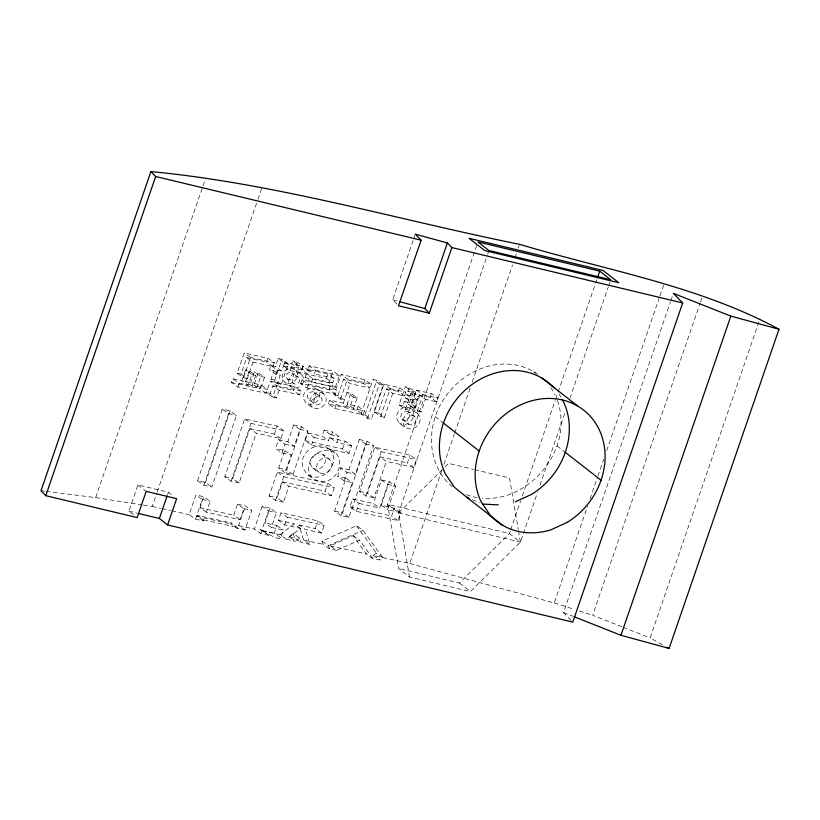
<?xml version="1.0" encoding="UTF-8"?>
<svg xmlns="http://www.w3.org/2000/svg" width="820" height="820" viewBox="0 0 820 820"><rect width="100%" height="100%" fill="white"/><g stroke="black" fill="none" stroke-linecap="round" stroke-linejoin="round"><path stroke-width="0.61" stroke-dasharray="4.1 3.07" d="M537.838 374.371A70.551 61.315 -52 0 0 435.205 416.642C428.091 438.218 430.869 463.269 446.101 480.756A70.551 61.315 -52 0 0 452.425 486.649M46.084 491.385L95.663 497.627L202.653 186.919M203.063 185.709L205.564 178.452M133.486 514.745L128.904 511.167L137.934 484.928L168.397 492.236L172.979 495.813M143.397 505.069L152.192 506.442L156.774 493.148M157.194 491.938L257.521 200.572M257.931 199.362L261.683 188.477M167.577 494.624L168.397 492.236M197.538 480.756L222.199 409.149L230.153 410.912L236.519 415.412L211.867 487.018L203.903 485.255L197.538 480.756L205.492 482.519L211.867 487.018M279.169 390.299L276.535 397.936L270.169 393.436L272.793 385.81L279.169 390.299L299.648 394.84L300.95 391.048L294.585 386.548L270.282 381.167L266.172 393.251L237.831 386.978L231.455 382.479L232.767 378.676L241.869 380.695L248.245 385.195L251.914 374.525L245.549 370.025L241.869 380.695M247.373 378.532L243.54 377.682L237.175 373.192L244.134 352.979L267.945 358.258L274.31 362.758L272.998 366.55L253.021 362.122L246.656 357.622L240.998 374.033L247.373 378.532L253.021 362.122M203.38 520.874L197.005 516.374L197.333 515.442L203.698 519.941L203.38 520.874L195.498 519.121L189.123 514.622L195.898 494.952L203.78 496.694L210.156 501.194L206.363 512.213L240.096 519.685L243.888 508.666L237.523 504.167L233.731 515.185L240.096 519.685M203.903 485.255L228.565 413.649L222.199 409.149M237.831 386.978L239.132 383.176L232.767 378.676M205.492 482.519L230.153 410.912M243.54 377.682L250.5 357.479L244.134 352.979M195.498 519.121L202.273 499.441L195.898 494.952M206.363 512.213L199.988 507.713L203.78 496.694M257.06 387.153L250.695 382.653L254.374 371.972L260.739 376.472L257.06 387.153L251.996 386.025L245.631 381.536L249.3 370.855L245.549 370.025M251.996 386.025L255.676 375.355L249.3 370.855M254.446 383.483L261.108 384.959L267.474 389.459L260.821 387.983L254.446 383.483L258.126 372.813L254.374 371.972M239.102 482.959L231.148 481.207L224.782 476.707L244.678 418.907L277.242 426.123L283.607 430.623L280.86 438.597L256.26 433.144L249.885 428.645L232.736 478.47L239.102 482.959L256.26 433.144M272.998 366.55L266.633 362.05L267.945 358.258M266.172 393.251L259.807 388.762L261.108 384.959M260.821 387.983L264.491 377.303L258.126 372.813M278.093 358.463L281.916 359.314L288.291 363.813L281.137 384.57L277.314 383.719L280.225 375.263L275.797 374.279L269.431 369.779L270.887 365.546L275.315 366.53L281.68 371.029L284.458 362.963L278.093 358.463L275.315 366.53M231.148 481.207L251.053 423.407L244.678 418.907M277.314 383.719L270.948 379.219L273.859 370.763L269.431 369.779M275.797 374.279L277.252 370.045L270.887 365.546M281.137 384.57L274.772 380.07L281.916 359.314M276.535 397.936L272.712 397.085L276.647 385.656L270.282 381.167M332.736 382.94L312.676 378.491L306.311 373.992L305.071 377.589L311.436 382.089L335.318 387.378L339.377 375.601L333.012 371.101L309.202 365.822L307.941 369.461L327.928 373.889L334.293 378.389L332.736 382.94L326.36 378.44L290.034 370.496L283.659 365.997L284.93 362.317L291.797 363.844L298.172 368.344L299.167 365.453L292.791 360.954L291.797 363.844M237.523 504.167L245.405 505.919L251.771 510.409L244.995 530.089L237.113 528.346L230.748 523.847L231.066 522.914L197.333 515.442M290.034 370.496L291.295 366.817L284.93 362.317M237.113 528.346L237.431 527.414L231.066 522.914M244.995 530.089L238.63 525.589L245.405 505.919M283.659 365.997L301.657 369.984L308.033 374.484L309.294 370.804L302.242 369.246L295.877 364.746L296.871 361.856L292.791 360.954M280.86 438.597L274.495 434.098L277.242 426.123M299.648 394.84L293.273 390.34L294.585 386.548M301.657 369.984L302.928 366.304L309.294 370.804M302.242 369.246L303.236 366.356L296.871 361.856M293.58 424.965L301.534 426.728L307.9 431.228L293.037 474.39L285.083 472.627L291.141 455.028L281.936 452.988L275.571 448.489L278.595 439.694L287.81 441.734L294.175 446.234L299.946 429.465L293.58 424.965L287.81 441.734M300.694 383.432L301.975 379.711L330.316 385.994L336.692 390.494L335.411 394.215L307.059 387.932L300.694 383.432L329.035 389.715L335.411 394.215M268.652 535.327L260.688 533.574L254.323 529.074L262.144 506.35L270.098 508.113L276.473 512.613L271.379 527.414L283.31 530.058L280.676 537.705C280.286 543.342 243.571 518.691 268.745 535.06M281.936 452.988L284.97 444.194L278.595 439.694M283.474 502.178L275.52 500.415L269.155 495.915L277.334 472.156L327.867 483.349L334.232 487.849L331.516 495.741L288.937 486.311L282.572 481.811L277.109 497.678L283.474 502.178L288.937 486.311M285.083 472.627L278.718 468.128L284.776 450.529L275.571 448.489M307.059 387.932L308.34 384.211L301.975 379.711M311.436 382.089L312.676 378.491M334.293 378.389L314.316 373.961L315.567 370.322L309.202 365.822M260.688 533.574L268.519 510.85L262.144 506.35M271.379 527.414L265.003 522.914L270.098 508.113M275.52 500.415L283.699 476.656L277.334 472.156M293.037 474.39L286.672 469.891L301.534 426.728M326.36 378.44L327.928 373.889M324.146 430.141L332.612 432.017L330.552 438.023L345.21 441.273L351.575 445.772L348.941 453.419L311.518 445.127L305.153 440.627L307.787 432.981L322.075 436.148L328.441 440.647L330.511 434.641L324.146 430.141L322.075 436.148M262.277 530.837L280.05 534.773L286.426 539.273L300.458 528.367L284.765 524.892L278.4 520.392L281.034 512.746L317.863 520.905L324.228 525.405L321.594 533.051L305.388 529.464L299.023 524.964L303.615 539.99L309.991 544.49L305.388 529.464M280.676 537.705L274.31 533.205L276.945 525.558L265.003 522.914M335.318 387.378L328.953 382.878L333.012 371.101M329.035 389.715L330.316 385.994M311.518 445.127L314.152 437.48L307.787 432.981M284.765 524.892L287.4 517.246L281.034 512.746M328.41 403.963L329.712 400.16L343.324 403.173L349.689 407.673L353.369 397.003L346.993 392.503L350.827 393.344L357.192 397.843L353.512 408.524L364.428 410.943L363.116 414.735L334.775 408.452L328.41 403.963L356.751 410.236L363.116 414.735M334.119 394.666L337.953 395.517L344.318 400.016L340.495 399.166L334.119 394.666L341.079 374.463L364.89 379.742L371.255 384.231L347.454 378.963L341.079 374.463M337.953 395.517L343.601 379.106L363.588 383.534L369.953 388.034L349.966 383.606L343.601 379.106M334.775 408.452L336.087 404.66L329.712 400.16M340.495 399.166L347.454 378.963M343.324 403.173L349.966 383.606M353.512 408.524L347.147 404.024L350.827 393.344M351.575 445.772L336.917 442.523L338.978 436.517L332.612 432.017M331.516 495.741L325.14 491.241L327.867 483.349M363.588 383.534L364.89 379.742M396.849 304.077L392.698 299.782L413.229 240.147M413.649 238.958L414.879 235.381M348.941 453.419L342.575 448.919L345.21 441.273M321.594 533.051L315.228 528.551L317.863 520.905M356.751 410.236L358.063 406.443L347.147 404.024M359.293 439.52L367.247 441.283L373.612 445.783L348.961 517.389L341.007 515.626L352.354 482.662L344.103 480.838L337.737 476.338L340.659 467.871L348.9 469.696L355.275 474.196L365.659 444.02L359.293 439.52L348.9 469.696M361.169 413.936L373.028 379.496L376.851 380.347L383.217 384.846L371.357 419.286L367.534 418.436L361.169 413.936L364.992 414.787L371.357 419.286M364.992 414.787L376.851 380.347M344.103 480.838L347.024 472.371L340.659 467.871M341.007 515.626L334.632 511.137L345.989 478.162L337.737 476.338M367.534 418.436L379.393 383.996L373.028 379.496M384.457 417.339L380.634 416.488L374.268 411.988L383.842 384.19L399.504 387.665L405.869 392.165L404.547 395.998L392.708 393.374L386.343 388.875L378.092 412.839L384.457 417.339L392.708 393.374M348.961 517.389L342.596 512.9L367.247 441.283M380.634 416.488L390.207 388.69L383.842 384.19M381.454 479.915L389.336 481.668L381.218 505.263L394.328 508.164L400.693 512.664L397.977 520.556L356.362 511.331L349.986 506.832L352.702 498.939L373.336 503.511L379.701 508.01L387.829 484.415L381.454 479.915L373.336 503.511M373.828 497.678L365.945 495.936L359.57 491.436L374.801 447.207L410.082 455.028L416.457 459.528L413.741 467.42L386.333 461.342L379.967 456.842L367.452 493.189L373.828 497.678L386.333 461.342M356.362 511.331L359.078 503.439L352.702 498.939M404.547 395.998L398.182 391.499L399.504 387.665M365.945 495.936L381.167 451.707L374.801 447.207M409.241 410.277L405.418 409.426L399.053 404.926L405.336 386.661L409.17 387.501L415.535 392.001L414.243 395.763L419.307 396.88L418.097 400.406L413.034 399.279L406.658 394.779L405.572 397.946L411.937 402.446L417.011 403.563L415.791 407.089L410.728 405.961L404.362 401.462L402.876 405.777L409.241 410.277L410.728 405.961M414.243 395.763L407.878 391.263L409.17 387.501M405.418 409.426L411.712 391.16L405.336 386.661M415.791 407.089L409.426 402.589L410.635 399.063L405.572 397.946M418.097 400.406L411.732 395.906L412.942 392.38L407.878 391.263M411.937 402.446L413.034 399.279M421.111 411.927L417.277 411.076L410.912 406.577L416.55 390.207L431.505 393.518L437.87 398.018L436.568 401.81L425.436 399.35L419.071 394.851L414.735 407.427L421.111 411.927L425.436 399.35M417.277 411.076L422.915 394.707L416.55 390.207M476.666 245.549L387.573 504.29L398.479 568.403L409.477 576.993L470.393 591.609L520.413 542.112L537.489 492.543M400.693 512.664L387.583 509.763L395.711 486.168L389.336 481.668M413.741 467.42L407.366 462.921L410.082 455.028M436.568 401.81L430.192 397.31L431.505 393.518M397.977 520.556L391.611 516.057L394.328 508.164M409.477 576.993L398.571 512.879L487.244 255.348M487.664 254.138L488.915 250.51M372.731 558.389L359.529 540.134L336.507 550.364L330.132 545.864L353.154 535.634L366.366 553.9L372.731 558.389L379.701 559.937L382.745 557.661L376.37 553.162L373.336 555.437L409.744 563.504L441.806 470.413M443.886 464.376L454.29 434.149M454.71 432.939L470.106 388.208M472.187 382.161L512.572 264.891M515.062 257.634L516.733 252.796M518.394 247.968L519.234 245.549M510.245 531.104L509.415 533.523L459.395 583.02L398.479 568.403M510.665 529.894L520.659 500.876M522.319 496.038L555.212 400.529M555.632 399.319L557.713 393.272M558.123 392.062L595.176 284.458M595.597 283.248L596.847 279.62M539.98 485.286L565.38 411.537M569.961 398.233L608.255 287M608.676 285.79L609.926 282.172M409.744 563.504L554.228 602.946L587.53 506.227M590.031 498.97L597.524 477.209M597.944 476L603.766 459.077M606.687 450.61L659.546 297.076M659.967 295.866L664.128 283.771M571.089 620.391L563.504 612.54L670.493 301.832M670.903 300.622L672.574 295.784M621.97 626.808L592.675 615.205L700.075 303.287M700.485 302.078L702.566 296.03M662.396 644.725L650.106 637.939L760.007 318.775M557.436 400.652A70.551 61.315 -52 0 1 557.047 445.875C548.621 468.773 530.222 487.49 507.026 495.372A70.551 61.315 -52 0 1 482.324 498.252M518.496 530.806L520.413 542.112L509.415 533.523L387.573 504.29L398.571 512.879L444.05 467.882M444.952 466.99L448.591 463.382L473.458 469.347M314.88 398.048L317.873 396.162L320.856 396.829L322.219 399.678L321.081 402.989L318.088 404.885L315.106 404.219L308.73 399.719L307.367 396.87L307.643 395.148L309.888 392.339L313.107 391.673L320.856 396.829M314.716 398.489L311.713 400.385L308.73 399.719M299.669 538.012L295.538 541.292L289.173 536.793L293.304 533.523L299.669 538.012L300.94 542.481L309.991 544.49M280.05 534.773L294.093 523.867L300.458 528.367M336.507 550.364L329.537 548.826L323.162 544.326L322.014 541.118L356.556 525.764L362.922 530.263L382.745 557.661M322.014 541.118L328.379 545.618L362.922 530.263M41 490.749L44.813 491.231M95.663 497.627L142.147 504.874M295.877 364.746L303.236 366.356M284.458 362.963L288.291 363.813M379.393 383.996L383.217 384.846M411.712 391.16L415.535 392.001M315.567 370.322L339.377 375.601M422.915 394.707L437.87 398.018M250.5 357.479L274.31 362.758M419.071 394.851L430.192 397.31M390.207 388.69L405.869 392.165M291.295 366.817L298.172 368.344M246.656 357.622L266.633 362.05M386.343 388.875L398.182 391.499M406.658 394.779L411.732 395.906M277.252 370.045L281.68 371.029M305.071 377.589L328.953 382.878M404.362 401.462L409.426 402.589M410.912 406.577L414.735 407.427M308.34 384.211L336.692 390.494M399.053 404.926L402.876 405.777M251.914 374.525L255.676 375.355M260.739 376.472L264.491 377.303M353.369 397.003L357.192 397.843M270.948 379.219L274.772 380.07M237.175 373.192L240.998 374.033M276.647 385.656L300.95 391.048M272.793 385.81L293.273 390.34M245.631 381.536L250.695 382.653M374.268 411.988L378.092 412.839M239.132 383.176L248.245 385.195M336.087 404.66L349.689 407.673M231.455 382.479L259.807 388.762M270.169 393.436L266.346 392.585L272.712 397.085M330.511 434.641L338.978 436.517M228.565 413.649L236.519 415.412M299.946 429.465L307.9 431.228M365.659 444.02L373.612 445.783M381.167 451.707L416.457 459.528M251.053 423.407L283.607 430.623M314.152 437.48L328.441 440.647M379.967 456.842L407.366 462.921M305.153 440.627L342.575 448.919M249.885 428.645L274.495 434.098M284.97 444.194L294.175 446.234M347.024 472.371L355.275 474.196M387.829 484.415L395.711 486.168M278.718 468.128L286.672 469.891M359.57 491.436L367.452 493.189M283.699 476.656L334.232 487.849M282.572 481.811L325.14 491.241M359.078 503.439L379.701 508.01M224.782 476.707L232.736 478.47M349.986 506.832L391.611 516.057M269.155 495.915L277.109 497.678M334.632 511.137L342.596 512.9M268.519 510.85L276.473 512.613M287.4 517.246L324.228 525.405M202.273 499.441L210.156 501.194M243.888 508.666L251.771 510.409M278.4 520.392L294.093 523.867M299.023 524.964L315.228 528.551M199.988 507.713L233.731 515.185M262.379 530.56L274.31 533.205M152.192 506.442L160.812 508.349M162.042 508.625L170.662 510.532M171.892 510.809L189.123 514.622M197.005 516.374L230.748 523.847M238.63 525.589L254.323 529.074M289.173 536.793L294.564 537.992L300.94 542.481M303.615 539.99L323.162 544.326M330.132 545.864L366.366 553.9M203.698 519.941L237.431 527.414M286.426 539.273L295.538 541.292M474.698 469.655L509.517 477.998L518.281 529.546M398.571 512.879L520.413 542.112M128.904 511.167L137.432 513.207M392.698 299.782L398.879 301.463M554.228 602.946L574.656 609.455M579.453 610.992L592.675 615.205M623.149 627.269L650.106 637.939M563.504 612.54L572.883 616.25M472.515 499.718L479.372 502.639M287.287 379.137C290.957 381.731 295.661 375.744 292.32 372.762L289.685 372.178L287.082 373.807L286.098 376.677L286.446 378.061L293.652 383.637L296.286 384.221L297.691 383.637L299.607 381.218L299.515 378.338L292.32 372.762M312.686 467.953C320.312 473.335 330.091 460.901 323.152 454.7C318.601 451.492 312.358 454.885 310.708 459.733C308.402 465.842 314.583 469.839 319.062 472.453C323.603 475.672 329.804 472.248 331.434 467.41C333.771 461.311 327.641 457.293 323.152 454.7M298.685 377.261C295.015 374.678 290.249 380.654 293.652 383.637M329.517 459.2C321.881 453.819 311.989 466.252 319.062 472.453M402.107 419.789C406.699 422.976 412.45 415.473 408.36 411.753L405.121 411.035L401.882 413.106L400.642 416.703L401.072 418.446L408.473 424.288L411.712 425.006L414.91 422.956L416.15 419.358L415.74 417.606L408.36 411.753M414.725 416.252C410.143 413.054 404.291 420.578 408.473 424.288M317.155 389.336C313.045 386.21 306.916 388.485 304.558 392.729C300.653 398.95 307.039 404.947 312.44 407.212C316.551 410.338 322.67 408.063 325.027 403.809C328.943 397.587 322.557 391.601 317.155 389.336C325.038 395.763 313.865 408.749 306.065 402.712M323.521 393.836C315.731 387.788 304.558 400.785 312.44 407.212M410.974 408.719C406.689 405.408 400.303 407.94 397.915 412.388C393.918 418.733 400.068 425.088 405.777 427.384C410.051 430.674 416.447 428.183 418.846 423.745C422.853 417.39 416.714 411.025 410.974 408.719C419.092 415.412 407.601 429.188 399.412 422.884M417.349 413.218C409.159 406.925 397.7 420.691 405.777 427.384M294.903 369.851C291.141 366.95 285.473 369.102 283.31 372.987C279.302 379.619 287.184 384.734 292.238 387.378C296.051 389.09 300.684 387.019 302.672 383.514C306.413 377.507 299.894 372.065 294.903 369.851C302.18 375.755 291.858 387.727 284.694 382.14M301.268 374.351C294.154 368.826 283.792 380.664 291.069 386.64M328.523 448.632C320.702 442.615 308.925 447.084 304.435 455.151C297.926 465.329 306.506 476.256 316.12 480.233C336.272 488.607 350.776 456.32 328.523 448.632C343.662 460.912 322.198 485.799 307.305 474.196M334.888 453.132C320.097 441.662 298.552 466.272 313.681 478.695M412.942 392.38L419.307 396.88M410.635 399.063L417.011 403.563M307.941 369.461L314.316 373.961M358.063 406.443L364.428 410.943M273.859 370.763L280.225 375.263M330.552 438.023L336.917 442.523M345.989 478.162L352.354 482.662M381.218 505.263L387.583 509.763M284.776 450.529L291.141 455.028M353.154 535.634L359.529 540.134M373.336 555.437L379.701 559.937M276.945 525.558L283.31 530.058M533.707 371.685L535.542 373.12M557.047 445.875L565.298 452.322M435.205 416.642L443.446 423.089M459.395 583.02L470.393 591.609M137.934 484.928L146.185 491.375M314.49 392.329C318.703 395.968 310.893 400.58 315.106 404.219M356.556 525.764L376.37 553.162M328.379 545.618L329.537 548.826M293.304 533.523L294.564 537.992M550.774 387.604A70.551 61.315 -52 0 1 555.171 395.219M477.24 497.607A70.551 61.315 -52 0 1 466.365 494.614M559.025 394.051A70.551 61.315 -52 0 1 561.054 397.228"/><path stroke-width="1.23" d="M779 329.25C698.455 285.616 606.523 270.405 519.644 244.339C396.859 219.596 275.971 183.516 150.9 171.575L41 490.749L45.766 495.68L137.155 517.605L146.185 491.375L176.648 498.683L167.618 524.923L572.78 622.134L682.681 302.959L673.404 293.365L730.835 316.11L779 329.25L669.099 648.425L620.935 635.274L574.051 616.712M45.766 495.68L155.667 176.515L150.9 171.575M167.618 524.923L159.367 518.476L167.167 495.813M421.101 240.198L398.51 305.788L429.29 313.178L451.871 247.578L447.392 242.956L415.289 234.192L421.101 240.198L155.667 176.515M429.29 313.178L424.811 308.545L447.392 242.956M597.678 277.201L599.758 271.154L477.916 241.92L488.915 250.51L610.756 279.753L599.758 271.154M620.935 635.274L730.835 316.11M515.278 501.819L531.483 494.419A70.551 61.315 -52 0 0 562.284 399.422M482.806 504.095L498.324 504.843M451.871 247.578L682.681 302.959M138.652 513.505L159.367 518.476M400.109 301.801L424.811 308.545M554.392 388.208A70.551 61.315 -52 0 0 469.788 386.179A70.551 61.315 -52 0 0 445.321 473.755L454.352 487.203L466.785 497.279L469.081 498.252M666.865 647.195L669.099 648.425M541.958 378.133L577.7 406.064M565.298 452.322L601.039 480.253M443.446 423.089L479.198 451.02M466.785 497.279L502.537 525.21M567.225 522.361L551.019 529.751A70.551 61.315 -52 0 1 490.104 515.134L481.073 501.686A70.551 61.315 -52 0 1 513.012 408.924A70.551 61.315 -52 0 1 599.164 429.598A70.551 61.315 -52 0 1 567.225 522.361M603.1 270.467L469.071 238.312L484.743 250.561L618.772 282.715L603.1 270.467"/></g></svg>
